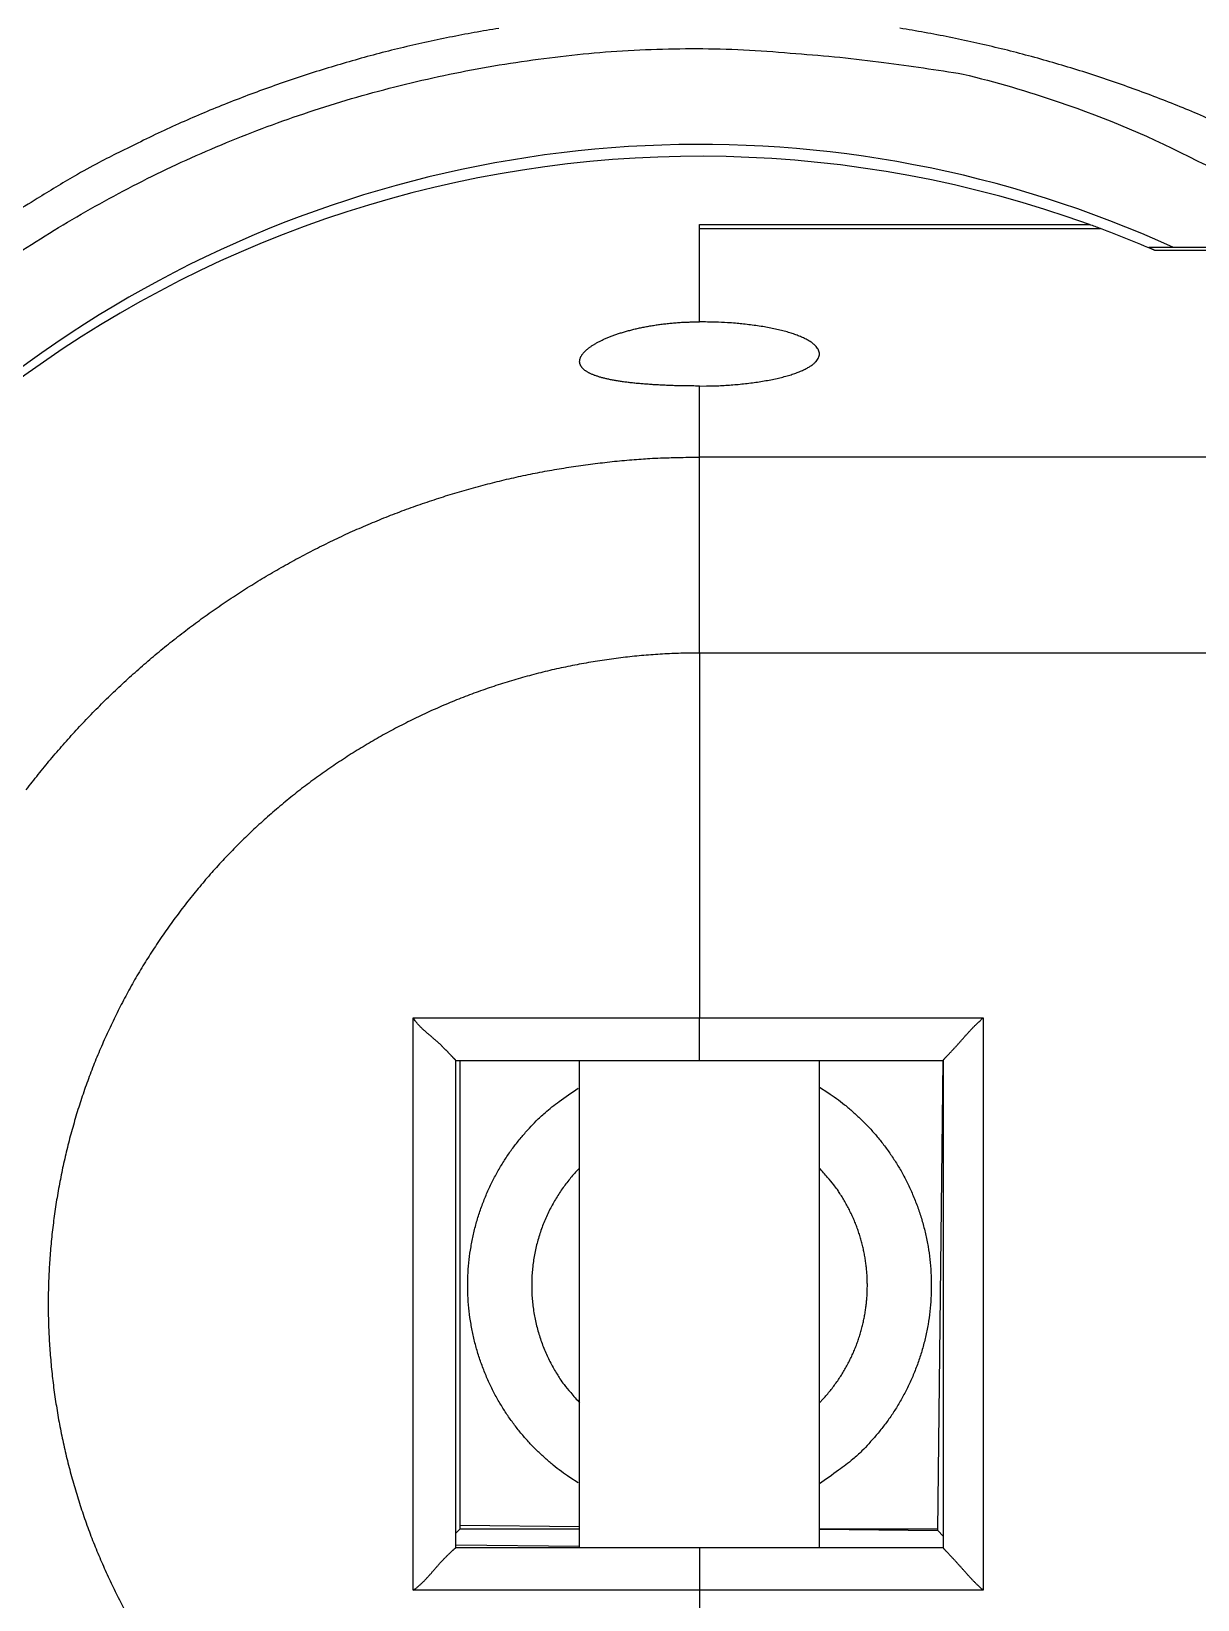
# Model space of a CAD drawing. Header units: millimetres. Extents: x 0 to 840, y -1485 to 297.
# Drawn here: x 82.402 to 83.861, y -1304.818 to -1302.855 of the extents above; entities that cross this region are included whole.
import ezdxf

# ---------------------------------------------------------------- set-up
doc = ezdxf.new("R2010")
doc.units = ezdxf.units.MM

# ---------------------------------------------------------------- blocks, each defined once
blk = doc.blocks.new('OTM30F3M_(40_60_63_80_100_125)')
at = {"color": 4, "linetype": 'Continuous'}
for p, q in [((11.5, 6.2103), (11.5, 6.327)), ((11.5, 6.041), (11.5, 6.1299)), ((11.5, 5.7957), (11.5, 6.041)), ((11.5, 5.7957), (11.5, 5.3391)), ((11.5, 5.3391), (11.855, 5.3391)), ((11.5, 5.2858), (11.5, 5.3391)), ((11.35, 4.6773), (11.195, 4.6791)), ((11.5, 4.6758), (11.5, 4.6226)), ((11.855, 4.6226), (11.5, 4.6226)), ((11.5, 4.6226), (11.5, 4.166))]:
    blk.add_line(p, q, dxfattribs=at)
for points in [[(12.1412, 6.4627, 0.004857), (12.1123, 6.4751, 0.004852), (12.0832, 6.4868, 0.004849), (12.0538, 6.498, 0.004846), (12.0243, 6.5086, 0.004846), (11.9945, 6.5187, 0.004846), (11.9646, 6.5281, 0.004847), (11.9345, 6.537, 0.00485), (11.9042, 6.5453, 0.004854), (11.8738, 6.553, 0.00486), (11.8432, 6.5601, 0.004866), (11.8125, 6.5666, 0.004874), (11.7816, 6.5725, 0.004882), (11.7506, 6.5778, 0.004893)], [(11.249, 6.5777, 0.004901), (11.2181, 6.5724, 0.004892), (11.1872, 6.5665, 0.004882), (11.1565, 6.56, 0.004873), (11.126, 6.553, 0.004863), (11.0955, 6.5453, 0.004861), (11.0653, 6.537, 0.004864), (11.0352, 6.5281, 0.004848), (11.0052, 6.5187, 0.004816), (10.9755, 6.5086, 0.004856), (10.946, 6.498, 0.004955), (10.9166, 6.4868, 0.004814), (10.8875, 6.4751, 0.004496), (10.8589, 6.4629, 0.004967), (10.83, 6.4498, 0.005933), (10.8008, 6.4358, 0.004502), (10.7735, 6.4224, 0.001526), (10.7489, 6.4099, 0.006374), (10.718, 6.3927, 0.011021), (10.6713, 6.3645, 0.005383), (10.6106, 6.3267, 0.002844)], [(10.5789, 6.2484, -0.016275), (10.6643, 6.3073, -0.016754), (10.7554, 6.3614, -0.016965), (10.8516, 6.41, -0.017256), (10.9526, 6.4522, -0.017582), (11.0577, 6.4877, -0.018184), (11.1664, 6.5157, -0.01788), (11.2773, 6.5362, -0.017032), (11.3895, 6.5487, -0.018592), (11.504, 6.5523, -0.021798), (11.6207, 6.5461, -0.017126), (11.7306, 6.535, -0.007305), (11.83, 6.5204, -0.022892), (11.9498, 6.4855, -0.038776), (12.1226, 6.4118, -0.019759), (12.3419, 6.3034, -0.010649)], [(12.0931, 6.3034, 0.515375), (10.0783, 5.1404)], [(11.9881, 6.332, 1.424401), (11.988, 3.6296)], [(12.0017, 6.327, 0.002526), (11.9881, 6.332)], [(12.0691, 6.2999, 0.012634), (12.0017, 6.327)], [(12.0691, 6.2999), (12.0687, 6.3001, -0.000234), (12.0684, 6.3002, -0.000258), (12.0681, 6.3004, -0.000263), (12.0677, 6.3005, -0.000244), (12.0674, 6.3007, -0.000232), (12.0671, 6.3008, -0.000222), (12.0668, 6.3009, -0.000213), (12.0665, 6.301, -0.000197), (12.0663, 6.3012, -0.000183), (12.066, 6.3013, -0.000165), (12.0658, 6.3014, -0.000148), (12.0655, 6.3015, -0.000125), (12.0653, 6.3016, -0.000104), (12.0651, 6.3017, -0.000075), (12.0648, 6.3018, -0.000047), (12.0646, 6.3019, -0.000011), (12.0644, 6.302, 0.000026), (12.0642, 6.3021, 0.000072), (12.0641, 6.3021, 0.000121), (12.0639, 6.3022, 0.000183), (12.0637, 6.3023, 0.00025), (12.0636, 6.3024, 0.000333), (12.0634, 6.3024, 0.000427), (12.0633, 6.3025, 0.000546), (12.0632, 6.3025, 0.00068), (12.063, 6.3026, 0.000841), (12.0629, 6.3026, 0.001058), (12.0628, 6.3027, 0.001359), (12.0627, 6.3027, 0.001645), (12.0626, 6.3028, 0.001892), (12.0626, 6.3028, 0.002692), (12.0625, 6.3028, 0.004366), (12.0624, 6.3028, 0.00449), (12.0624, 6.3029, 0.001625), (12.0623, 6.3029, 0.009442), (12.0623, 6.3029, 0.036173), (12.0623, 6.3029, 0.047028), (12.0622, 6.3029, 0.046093)], [(16.1831, 6.3034, 0), (16.1197, 6.3034, 0), (16.0563, 6.3034)], [(12.6962, 6.3034, 0), (12.6333, 6.3034)], [(12.5694, 6.3034, 0), (12.5041, 6.3034)], [(12.4427, 6.3034, 0), (12.3871, 6.3034, 0), (12.3159, 6.3034, -0.000001), (12.2061, 6.3034, -0.000001), (12.0623, 6.3034, 0)], [(12.0691, 6.2999), (12.1429, 6.2999, 0), (12.2168, 6.2999, 0), (12.2906, 6.2999, 0), (12.3645, 6.2999, 0), (12.4383, 6.2999, 0), (12.5122, 6.2999)], [(12.586, 6.2999, 0), (12.6599, 6.2999, 0), (12.7337, 6.2999)], [(13.6938, 6.2999, 0), (13.7676, 6.2999)], [(15.3923, 6.2999, 0), (15.4661, 6.2999)], [(15.6878, 6.2999, 0), (15.7615, 6.2999)], [(15.9092, 6.2999, 0), (15.9854, 6.2999)], [(16.2046, 6.2999, 0), (16.3325, 6.2999)], [(11.5, 6.1299), (11.4966, 6.1299, -0.000934), (11.4931, 6.13, -0.000958), (11.4896, 6.13, -0.000927), (11.4861, 6.13, -0.000836), (11.4826, 6.1301, -0.000765), (11.4792, 6.1302, -0.000693), (11.4757, 6.1303, -0.000659), (11.4722, 6.1303, -0.000654), (11.4688, 6.1304, -0.000718), (11.4654, 6.1305, -0.000866), (11.462, 6.1307, -0.000936), (11.4586, 6.1308, -0.000938), (11.4553, 6.1309, -0.00096), (11.4519, 6.1311, -0.001003), (11.4487, 6.1313, -0.001041), (11.4454, 6.1314, -0.001078), (11.4422, 6.1316, -0.001118), (11.439, 6.1318, -0.001162), (11.4358, 6.1321, -0.001208), (11.4327, 6.1323, -0.001257), (11.4296, 6.1325, -0.001308), (11.4266, 6.1328, -0.001364), (11.4236, 6.1331, -0.001422), (11.4206, 6.1333, -0.001486), (11.4177, 6.1336, -0.001553), (11.4148, 6.134, -0.001625), (11.412, 6.1343, -0.001702), (11.4092, 6.1346, -0.001785), (11.4064, 6.135, -0.001873), (11.4037, 6.1354, -0.001971), (11.4011, 6.1357, -0.002084), (11.3985, 6.1361, -0.00223), (11.3959, 6.1366, -0.002368), (11.3935, 6.137, -0.002485), (11.3911, 6.1374, -0.002618), (11.3887, 6.1379, -0.002767), (11.3864, 6.1384, -0.002929), (11.3842, 6.1389, -0.0031), (11.3821, 6.1394, -0.003291), (11.38, 6.1399, -0.003496), (11.3779, 6.1404, -0.003724), (11.376, 6.141, -0.003968), (11.3741, 6.1415, -0.004242), (11.3723, 6.1421, -0.004536), (11.3705, 6.1427, -0.004868), (11.3688, 6.1433, -0.005224), (11.3672, 6.144, -0.005628), (11.3656, 6.1446, -0.006063), (11.3641, 6.1453, -0.006557), (11.3627, 6.1459, -0.007088), (11.3614, 6.1466, -0.007694), (11.3601, 6.1473, -0.008346), (11.3589, 6.1481, -0.009081), (11.3578, 6.1488, -0.009882), (11.3567, 6.1495, -0.010747), (11.3558, 6.1503, -0.011617), (11.3549, 6.1511, -0.01261), (11.354, 6.1519, -0.01358), (11.3533, 6.1527, -0.014655), (11.3526, 6.1535, -0.015723), (11.352, 6.1543, -0.016849), (11.3515, 6.1552, -0.017881), (11.3511, 6.156, -0.018888), (11.3507, 6.1569, -0.019721), (11.3504, 6.1578, -0.020413), (11.3502, 6.1586, -0.020845), (11.3501, 6.1595, -0.021036), (11.35, 6.1604, -0.020943), (11.3501, 6.1613, -0.020577), (11.3501, 6.1623, -0.019985), (11.3503, 6.1632, -0.019172), (11.3506, 6.1641, -0.018247), (11.3509, 6.1651, -0.017183), (11.3513, 6.166, -0.016115), (11.3517, 6.167, -0.015009), (11.3523, 6.1679, -0.013968), (11.3529, 6.1689, -0.012907), (11.3536, 6.1699, -0.011983), (11.3544, 6.1709, -0.011086), (11.3552, 6.1718, -0.010292), (11.3561, 6.1728, -0.009549), (11.3571, 6.1738, -0.008866), (11.3581, 6.1748, -0.008232), (11.3592, 6.1757, -0.007686), (11.3604, 6.1767, -0.007174), (11.3616, 6.1777, -0.006724), (11.3629, 6.1786, -0.006303), (11.3643, 6.1796, -0.005937), (11.3657, 6.1806, -0.005593), (11.3672, 6.1815, -0.005293), (11.3688, 6.1825, -0.00501), (11.3704, 6.1834, -0.004764), (11.3721, 6.1843, -0.00453), (11.3738, 6.1853, -0.004326), (11.3756, 6.1862, -0.004132), (11.3774, 6.1871, -0.003964), (11.3793, 6.188, -0.003802), (11.3813, 6.1889, -0.003662), (11.3833, 6.1898, -0.003526), (11.3854, 6.1906, -0.003409), (11.3875, 6.1915, -0.003295), (11.3896, 6.1923, -0.003198), (11.3919, 6.1932, -0.003102), (11.3941, 6.194, -0.003021), (11.3964, 6.1948, -0.002939), (11.3988, 6.1956, -0.002872), (11.4012, 6.1964, -0.002803), (11.4037, 6.1971, -0.002747), (11.4062, 6.1979, -0.002689), (11.4087, 6.1986, -0.002642), (11.4113, 6.1993, -0.002594), (11.414, 6.2, -0.002555), (11.4166, 6.2007, -0.002515), (11.4194, 6.2014, -0.002484), (11.4221, 6.202, -0.00245), (11.4249, 6.2026, -0.002425), (11.4278, 6.2032, -0.002397), (11.4306, 6.2038, -0.002378), (11.4336, 6.2044, -0.002356), (11.4365, 6.2049, -0.002342), (11.4395, 6.2054, -0.002324), (11.4425, 6.2059, -0.002313), (11.4456, 6.2064, -0.002303), (11.4486, 6.2069, -0.002319), (11.4517, 6.2073, -0.002306), (11.4549, 6.2077, -0.002262), (11.458, 6.208, -0.002254), (11.4612, 6.2084, -0.002275), (11.4643, 6.2087, -0.002189), (11.4675, 6.209, -0.002026), (11.4707, 6.2092, -0.002215), (11.4739, 6.2094, -0.002615), (11.4773, 6.2097, -0.00197), (11.4804, 6.2098, -0.000676), (11.4832, 6.21, -0.002753), (11.4869, 6.2101, -0.004687), (11.4926, 6.2102, -0.002273), (11.5, 6.2103, -0.0012)], [(11.5, 6.1299), (11.5086, 6.13, 0.004178), (11.5174, 6.1302, 0.003965), (11.5262, 6.1305, 0.003943), (11.5352, 6.131, 0.004219), (11.5441, 6.1317, 0.004434), (11.553, 6.1325, 0.004651), (11.5619, 6.1335, 0.004903), (11.5705, 6.1346, 0.005249), (11.579, 6.136, 0.005641), (11.5872, 6.1374, 0.006115), (11.5951, 6.139, 0.006691), (11.6025, 6.1408, 0.00738), (11.6096, 6.1427, 0.008251), (11.6161, 6.1447, 0.00928), (11.6221, 6.1468, 0.010631), (11.6276, 6.149, 0.012227), (11.6324, 6.1512, 0.014395), (11.6367, 6.1536, 0.016973), (11.6404, 6.1559, 0.020521), (11.6434, 6.1583, 0.024664), (11.6459, 6.1607, 0.030379), (11.6477, 6.1631, 0.036732), (11.649, 6.1655, 0.043747), (11.6498, 6.1678, 0.048473), (11.65, 6.1701, 0.053519), (11.6498, 6.1724, 0.05352), (11.649, 6.1748, 0.048474), (11.6477, 6.1771, 0.043748), (11.6459, 6.1795, 0.036734), (11.6434, 6.1819, 0.030384), (11.6404, 6.1843, 0.024664), (11.6367, 6.1867, 0.020514), (11.6324, 6.189, 0.016977), (11.6276, 6.1913, 0.014415), (11.6221, 6.1935, 0.01222), (11.6161, 6.1956, 0.010581), (11.6096, 6.1976, 0.009299), (11.6025, 6.1995, 0.008386), (11.595, 6.2012, 0.007331), (11.5872, 6.2028, 0.006321), (11.5791, 6.2043, 0.006252), (11.5705, 6.2056, 0.006626), (11.5616, 6.2067, 0.00489), (11.553, 6.2077, 0.002123), (11.5452, 6.2085, 0.005942), (11.5352, 6.2092, 0.009271), (11.5199, 6.2098, 0.004608), (11.5, 6.2103, 0.002511)], [(10.6576, 5.6246, -0.002847), (10.6651, 5.6342, -0.002846), (10.6726, 5.6437, -0.002845), (10.6803, 5.6532, -0.002845), (10.688, 5.6625, -0.002845), (10.6959, 5.6718, -0.002846), (10.7039, 5.681, -0.002847), (10.712, 5.6901, -0.002849), (10.7201, 5.6991, -0.002853), (10.7284, 5.708, -0.002854), (10.7368, 5.7168, -0.002853), (10.7453, 5.7255, -0.002864), (10.7539, 5.7341, -0.002886), (10.7626, 5.7426, -0.002893), (10.7714, 5.751, -0.002889), (10.7802, 5.7593, -0.002883), (10.7892, 5.7675, -0.002875), (10.7983, 5.7756, -0.002868), (10.8075, 5.7836, -0.002862), (10.8167, 5.7915, -0.002857), (10.8261, 5.7993, -0.002852), (10.8355, 5.8069, -0.002848), (10.8451, 5.8145, -0.002844), (10.8547, 5.822, -0.00284), (10.8644, 5.8293, -0.002837), (10.8742, 5.8366, -0.002835), (10.8841, 5.8437, -0.002833), (10.894, 5.8507, -0.002832), (10.9041, 5.8576, -0.002831), (10.9142, 5.8644, -0.00283), (10.9244, 5.8711, -0.00283), (10.9346, 5.8776, -0.002831), (10.945, 5.8841, -0.002832), (10.9554, 5.8904, -0.002834), (10.9659, 5.8966, -0.002836), (10.9764, 5.9027, -0.002839), (10.987, 5.9086, -0.002842), (10.9977, 5.9145, -0.002846), (11.0085, 5.9202, -0.00285), (11.0193, 5.9258, -0.002855), (11.0302, 5.9312, -0.00286), (11.0411, 5.9366, -0.002866), (11.0521, 5.9418, -0.002873), (11.0631, 5.9469, -0.002879), (11.0742, 5.9518, -0.002887), (11.0854, 5.9566, -0.002894), (11.0966, 5.9613, -0.002901), (11.1079, 5.9659, -0.0029), (11.1192, 5.9703, -0.002891), (11.1306, 5.9746, -0.002883), (11.142, 5.9788, -0.002876), (11.1535, 5.9828, -0.00287), (11.165, 5.9867, -0.002864), (11.1766, 5.9905, -0.002858), (11.1882, 5.9941, -0.002853), (11.1998, 5.9976, -0.002849), (11.2115, 6.001, -0.002844), (11.2233, 6.0042, -0.002841), (11.2351, 6.0074, -0.002838), (11.2469, 6.0103, -0.002835), (11.2587, 6.0132, -0.002834), (11.2706, 6.0159, -0.002832), (11.2825, 6.0184, -0.002829), (11.2944, 6.0209, -0.002831), (11.3064, 6.0232, -0.002836), (11.3184, 6.0253, -0.002829), (11.3304, 6.0273, -0.002813), (11.3424, 6.0292, -0.002839), (11.3545, 6.031, -0.002899), (11.3666, 6.0326, -0.002819), (11.3786, 6.034, -0.002634), (11.3907, 6.0354, -0.002912), (11.4029, 6.0366, -0.00348), (11.4154, 6.0376, -0.002643), (11.4271, 6.0385, -0.0009), (11.4378, 6.0393, -0.003742), (11.4514, 6.0399, -0.006469), (11.4725, 6.0405, -0.003168), (11.5, 6.0411, -0.001677)], [(12.4796, 6.041, 0), (12.4545, 6.041, 0), (12.4294, 6.041, 0), (12.4043, 6.041, 0), (12.3791, 6.041, 0), (12.354, 6.041, 0), (12.3289, 6.041, 0), (12.3038, 6.041, -0.000001), (12.2787, 6.041, -0.000001), (12.2536, 6.041, -0.000001), (12.2284, 6.041, -0.000001), (12.2033, 6.041, -0.000001), (12.1782, 6.041, -0.000001), (12.1531, 6.041, -0.000001), (12.128, 6.041, -0.000001), (12.1028, 6.041, -0.000001), (12.0777, 6.041, -0.000001), (12.0526, 6.041, -0.000001), (12.0275, 6.041, -0.000001), (12.0024, 6.041, -0.000001), (11.9773, 6.041, -0.000001), (11.9521, 6.041, -0.000001), (11.927, 6.041, -0.000002), (11.9019, 6.041, -0.000002), (11.8768, 6.041, -0.000002), (11.8517, 6.041, -0.000002), (11.8266, 6.041, -0.000002), (11.8014, 6.041, -0.000002), (11.7763, 6.041, -0.000002), (11.7512, 6.041, -0.000002), (11.7263, 6.041, -0.000002), (11.701, 6.041, -0.000003), (11.6751, 6.041, -0.000002), (11.6507, 6.0411, -0.000001), (11.6287, 6.0411, -0.000003), (11.6005, 6.0411, -0.000006), (11.557, 6.0411, -0.000003), (11.5, 6.0411, -0.000001)], [(16.4063, 6.041, 0), (16.3125, 6.041, 0), (16.2188, 6.041, 0), (16.1251, 6.041, 0), (16.0313, 6.041, 0), (15.9376, 6.041, 0), (15.8438, 6.041, 0), (15.7501, 6.041, 0), (15.6563, 6.041, 0), (15.5626, 6.041, 0), (15.4688, 6.041, 0), (15.3751, 6.041, 0), (15.2814, 6.041, 0), (15.1876, 6.041, 0), (15.0939, 6.041, 0), (15.0001, 6.041, 0), (14.9064, 6.041, 0), (14.8126, 6.041, 0), (14.7189, 6.041, 0), (14.6251, 6.041, 0), (14.5314, 6.041, 0), (14.4376, 6.041)], [(14.3439, 6.041, 0), (14.2502, 6.041, 0), (14.1564, 6.041)], [(14.0627, 6.041, 0), (13.969, 6.041, 0), (13.8752, 6.041, 0), (13.7812, 6.041, 0), (13.6877, 6.041), (13.5947, 6.041, 0), (13.5002, 6.041, 0), (13.4035, 6.041), (13.3127, 6.041), (13.2306, 6.041), (13.1252, 6.041, 0), (12.9629, 6.041), (12.7502, 6.041)], [(11.5, 5.7957), (11.4884, 5.7957, 0.003592), (11.4768, 5.7954, 0.003596), (11.4652, 5.795, 0.003589), (11.4535, 5.7944, 0.003574), (11.4419, 5.7936, 0.003564), (11.4303, 5.7927, 0.003556), (11.4187, 5.7916, 0.003549), (11.4072, 5.7904, 0.003541), (11.3956, 5.789, 0.003536), (11.3841, 5.7874, 0.003531), (11.3725, 5.7856, 0.003527), (11.3611, 5.7837, 0.003525), (11.3496, 5.7817, 0.003523), (11.3382, 5.7794, 0.003522), (11.3268, 5.777, 0.003522), (11.3154, 5.7745, 0.003524), (11.3041, 5.7718, 0.003526), (11.2928, 5.7689, 0.003529), (11.2815, 5.7658, 0.003533), (11.2703, 5.7627, 0.003539), (11.2592, 5.7593, 0.003545), (11.2481, 5.7558, 0.003552), (11.237, 5.7521, 0.00356), (11.226, 5.7483, 0.003569), (11.2151, 5.7443, 0.003579), (11.2042, 5.7402, 0.003591), (11.1934, 5.7359, 0.003602), (11.1827, 5.7314, 0.003609), (11.172, 5.7268, 0.003605), (11.1614, 5.7221, 0.00359), (11.1509, 5.7171, 0.003579), (11.1404, 5.7121, 0.003569), (11.13, 5.7068, 0.00356), (11.1197, 5.7015, 0.003552), (11.1094, 5.696, 0.003545), (11.0992, 5.6903, 0.003538), (11.0891, 5.6845, 0.003533), (11.0791, 5.6785, 0.003529), (11.0692, 5.6725, 0.003526), (11.0593, 5.6662, 0.003523), (11.0496, 5.6598, 0.003522), (11.0399, 5.6533, 0.003522), (11.0304, 5.6467, 0.003523), (11.0209, 5.6399, 0.003525), (11.0115, 5.633, 0.003527), (11.0022, 5.626, 0.003531), (10.9931, 5.6188, 0.003536), (10.984, 5.6115, 0.003542), (10.975, 5.604, 0.003548), (10.9662, 5.5965, 0.003556), (10.9574, 5.5888, 0.003564), (10.9488, 5.581, 0.003573), (10.9403, 5.5731, 0.003585), (10.9319, 5.565, 0.003601), (10.9236, 5.5569, 0.003597), (10.9155, 5.5486, 0.003571), (10.9074, 5.5402, 0.003556), (10.8995, 5.5317, 0.003551), (10.8917, 5.5231, 0.003548), (10.884, 5.5143, 0.003544), (10.8765, 5.5055, 0.003542), (10.8691, 5.4965, 0.00354), (10.8618, 5.4875, 0.00354), (10.8546, 5.4783, 0.003541), (10.8476, 5.469, 0.003543), (10.8407, 5.4597, 0.003545), (10.8339, 5.4502, 0.003549), (10.8273, 5.4407, 0.003554), (10.8208, 5.431, 0.003559), (10.8144, 5.4213, 0.003564), (10.8082, 5.4115, 0.003562), (10.8021, 5.4015, 0.003555), (10.7962, 5.3915, 0.00355), (10.7904, 5.3815, 0.003546), (10.7848, 5.3713, 0.003543), (10.7793, 5.361, 0.003541), (10.7739, 5.3507, 0.00354), (10.7687, 5.3403, 0.00354), (10.7637, 5.3298, 0.003541), (10.7587, 5.3193, 0.003544), (10.754, 5.3087, 0.003546), (10.7494, 5.298, 0.003548), (10.7449, 5.2873, 0.003556), (10.7406, 5.2765, 0.00357), (10.7365, 5.2656, 0.003582), (10.7325, 5.2547, 0.003593), (10.7287, 5.2437, 0.003589), (10.725, 5.2326, 0.003573), (10.7215, 5.2216, 0.003563), (10.7182, 5.2104, 0.003555), (10.715, 5.1992, 0.003549), (10.7119, 5.188, 0.003542), (10.7091, 5.1767, 0.003536), (10.7064, 5.1654, 0.003532), (10.7038, 5.154, 0.003529), (10.7014, 5.1426, 0.003526), (10.6992, 5.1312, 0.003525), (10.6971, 5.1197, 0.003524), (10.6952, 5.1082, 0.003525), (10.6935, 5.0967, 0.003526), (10.6919, 5.0852, 0.003529), (10.6905, 5.0736, 0.003533), (10.6892, 5.062, 0.003537), (10.6881, 5.0504, 0.003543), (10.6872, 5.0388, 0.003549), (10.6865, 5.0272, 0.003557), (10.6859, 5.0156, 0.003565), (10.6855, 5.004, 0.003574), (10.6852, 4.9923, 0.003585), (10.6851, 4.9807, 0.003599), (10.6852, 4.9691, 0.003603), (10.6855, 4.9575, 0.003597), (10.6859, 4.9458, 0.003587), (10.6865, 4.9342, 0.003575), (10.6872, 4.9226, 0.003566), (10.6882, 4.911, 0.003557), (10.6893, 4.8994, 0.00355), (10.6905, 4.8878, 0.003543), (10.6919, 4.8763, 0.003538), (10.6935, 4.8647, 0.003533), (10.6953, 4.8532, 0.003529), (10.6972, 4.8417, 0.003527), (10.6992, 4.8303, 0.003525), (10.7015, 4.8188, 0.003524), (10.7039, 4.8074, 0.003525), (10.7064, 4.7961, 0.003526), (10.7091, 4.7848, 0.003528), (10.712, 4.7735, 0.003532), (10.7151, 4.7622, 0.003536), (10.7183, 4.751, 0.003541), (10.7216, 4.7399, 0.003547), (10.7251, 4.7288, 0.003555), (10.7288, 4.7178, 0.003563), (10.7326, 4.7068, 0.003572), (10.7366, 4.6958, 0.003582), (10.7407, 4.685, 0.003596), (10.745, 4.6742, 0.003596), (10.7495, 4.6634, 0.003581), (10.7541, 4.6528, 0.00357), (10.7589, 4.6422, 0.003562), (10.7638, 4.6316, 0.003555), (10.7688, 4.6211, 0.003549), (10.7741, 4.6107, 0.003544), (10.7794, 4.6004, 0.003539)], [(16.375, 5.7957, 0), (16.25, 5.7957, 0), (16.125, 5.7957, 0), (16, 5.7957, 0), (15.875, 5.7957, 0), (15.75, 5.7957, 0), (15.625, 5.7957, 0), (15.5, 5.7957, 0), (15.375, 5.7957, 0), (15.25, 5.7957, 0), (15.125, 5.7957, 0), (15, 5.7957, 0), (14.875, 5.7957, 0), (14.75, 5.7957, 0), (14.625, 5.7957, 0), (14.5, 5.7957, 0), (14.375, 5.7957, 0), (14.25, 5.7957, 0), (14.125, 5.7957, 0), (14, 5.7957, 0), (13.875, 5.7957, 0), (13.75, 5.7957, 0), (13.625, 5.7957, 0), (13.5, 5.7957, 0), (13.375, 5.7957, 0), (13.25, 5.7957, 0), (13.1251, 5.7957, 0), (13, 5.7957, 0), (12.8748, 5.7957, 0), (12.75, 5.7957, 0), (12.626, 5.7957, 0), (12.5, 5.7957, -0.000001), (12.3711, 5.7957, 0), (12.25, 5.7957, 0), (12.1406, 5.7957, -0.000001), (12, 5.7957, -0.000001), (11.7836, 5.7957, -0.000001), (11.5, 5.7957, 0)], [(11.195, 5.2858), (11.195, 5.2859, -0.000872), (11.1949, 5.2859, -0.000033), (11.1948, 5.286, -0.000057), (11.1947, 5.2862, -0.000132), (11.1945, 5.2864, -0.000142), (11.1943, 5.2866, -0.000147), (11.194, 5.2869, -0.000147), (11.1937, 5.2872, -0.000158), (11.1934, 5.2876, -0.00016), (11.193, 5.288, -0.000168), (11.1926, 5.2884, -0.000171), (11.1922, 5.2888, -0.000181), (11.1917, 5.2893, -0.000183), (11.1912, 5.2898, -0.000186), (11.1907, 5.2904, -0.000198), (11.1901, 5.291, -0.000225), (11.1896, 5.2916, -0.000199), (11.189, 5.2922, -0.000128), (11.1884, 5.2929, -0.000004), (11.1877, 5.2935, 0.000193), (11.1871, 5.2942, 0.000338), (11.1864, 5.295, 0.000481), (11.1857, 5.2957, 0.000598), (11.185, 5.2965, 0.00073), (11.1842, 5.2972, 0.000836), (11.1835, 5.298, 0.000957), (11.1827, 5.2988, 0.001053), (11.1819, 5.2996, 0.001164), (11.1811, 5.3004, 0.001264), (11.1802, 5.3013, 0.001393), (11.1794, 5.3021, 0.001445), (11.1785, 5.303, 0.001449), (11.1776, 5.3038, 0.00142), (11.1768, 5.3047, 0.001363), (11.1758, 5.3055, 0.001319), (11.1749, 5.3064, 0.001284), (11.174, 5.3072, 0.001251), (11.173, 5.3081, 0.001218), (11.1721, 5.309, 0.001189), (11.1711, 5.3098, 0.001164), (11.1701, 5.3107, 0.001139), (11.1691, 5.3116, 0.001116), (11.1681, 5.3125, 0.001099), (11.1671, 5.3134, 0.001088), (11.1661, 5.3142, 0.000936), (11.165, 5.3151, 0.00061), (11.164, 5.316, 0.000315), (11.1629, 5.3169, -0.000022), (11.1619, 5.3178, -0.000316), (11.1608, 5.3187, -0.000642), (11.1598, 5.3196, -0.000928), (11.1587, 5.3205, -0.001249), (11.1577, 5.3214, -0.001536), (11.1567, 5.3223, -0.001865), (11.1556, 5.3232, -0.002139), (11.1546, 5.3242, -0.002432), (11.1536, 5.3251, -0.002755), (11.1526, 5.3261, -0.003179), (11.1516, 5.3271, -0.003325), (11.1506, 5.3281, -0.003301), (11.1496, 5.3291, -0.004081), (11.1487, 5.3301, -0.005508), (11.1477, 5.3312, -0.004189), (11.1468, 5.3322, -0.000909), (11.146, 5.3332, -0.006904), (11.145, 5.3344, -0.013174), (11.1436, 5.3364, -0.006473), (11.1418, 5.3391, -0.003341)], [(11.1418, 5.3391), (11.1477, 5.3391, 0.000002), (11.1537, 5.3391, 0.000002), (11.1597, 5.3391, 0.000002), (11.1656, 5.3391, 0.000001), (11.1716, 5.3391, 0.000001), (11.1776, 5.3391, 0.000001), (11.1835, 5.3391, 0), (11.1895, 5.3391, 0), (11.1955, 5.3391, 0), (11.2014, 5.3391), (11.2074, 5.3391), (11.2134, 5.3391), (11.2193, 5.3391), (11.2253, 5.3391), (11.2313, 5.3391), (11.2372, 5.3391), (11.2432, 5.3391), (11.2492, 5.3391), (11.2551, 5.3391), (11.2611, 5.3391), (11.2671, 5.3391), (11.273, 5.3391, 0), (11.279, 5.3391), (11.285, 5.3391), (11.291, 5.3391, 0), (11.2969, 5.3391, 0), (11.3029, 5.3391, 0), (11.3089, 5.3391, 0), (11.3148, 5.3391, 0), (11.3208, 5.3391), (11.3268, 5.3391, 0), (11.3328, 5.3391, 0), (11.3387, 5.3391), (11.3447, 5.3391, 0), (11.3507, 5.3391, 0), (11.3566, 5.3391, 0), (11.3626, 5.3391, 0), (11.3686, 5.3391, 0), (11.3746, 5.3391, 0), (11.3805, 5.3391, 0), (11.3865, 5.3391, 0), (11.3925, 5.3391, 0), (11.3985, 5.3391, 0), (11.4044, 5.3391, 0), (11.4104, 5.3391, 0), (11.4164, 5.3391, 0), (11.4224, 5.3391, 0), (11.4283, 5.3391, 0), (11.4343, 5.3391, 0), (11.4403, 5.3391, 0), (11.4462, 5.3391, 0), (11.4522, 5.3391, 0), (11.4584, 5.3391, 0), (11.4642, 5.3391), (11.4694, 5.3391, 0), (11.4761, 5.3391, 0), (11.4865, 5.3391, 0), (11.5, 5.3391)], [(11.1418, 4.6226), (11.1418, 4.6315, 0.000002), (11.1418, 4.6405, 0.000003), (11.1418, 4.6494, 0.000002), (11.1418, 4.6584, 0.000001), (11.1418, 4.6673, 0.000001), (11.1418, 4.6762, 0), (11.1418, 4.6852, 0), (11.1418, 4.6941), (11.1418, 4.7031), (11.1418, 4.7121, 0), (11.1418, 4.721), (11.1418, 4.73, 0), (11.1418, 4.7389), (11.1418, 4.7479), (11.1418, 4.7568), (11.1418, 4.7658), (11.1418, 4.7747), (11.1418, 4.7837, 0), (11.1418, 4.7926), (11.1418, 4.8016), (11.1418, 4.8106, 0), (11.1418, 4.8195), (11.1418, 4.8285), (11.1418, 4.8374), (11.1418, 4.8464), (11.1418, 4.8554), (11.1418, 4.8643), (11.1418, 4.8733), (11.1418, 4.8822), (11.1418, 4.8912), (11.1418, 4.9002), (11.1418, 4.9091), (11.1418, 4.9181), (11.1418, 4.9271), (11.1418, 4.936), (11.1418, 4.945), (11.1418, 4.9539), (11.1418, 4.9629), (11.1418, 4.9719), (11.1418, 4.9808), (11.1418, 4.9898), (11.1418, 4.9988), (11.1418, 5.0077), (11.1418, 5.0167), (11.1418, 5.0256), (11.1418, 5.0346), (11.1418, 5.0436), (11.1418, 5.0525), (11.1418, 5.0615), (11.1418, 5.0705), (11.1418, 5.0794), (11.1418, 5.0884), (11.1418, 5.0973), (11.1418, 5.1063), (11.1418, 5.1153), (11.1418, 5.1242), (11.1418, 5.1332), (11.1418, 5.1421), (11.1418, 5.1511), (11.1418, 5.1601, 0), (11.1418, 5.169), (11.1418, 5.178), (11.1418, 5.1869), (11.1418, 5.1959), (11.1418, 5.2048), (11.1418, 5.2138), (11.1418, 5.2227), (11.1418, 5.2317, 0), (11.1418, 5.2407), (11.1418, 5.2496, 0), (11.1418, 5.2585), (11.1418, 5.2675, 0), (11.1418, 5.2767, 0), (11.1418, 5.2854, -0.000001), (11.1418, 5.2932, 0.000001), (11.1418, 5.3033, 0.000003), (11.1418, 5.3188, 0.000002), (11.1418, 5.3391, 0.000001)], [(11.805, 5.2859), (11.8051, 5.2861, -0.08901), (11.8052, 5.2863, -0.036825), (11.8054, 5.2866, -0.018174), (11.8057, 5.2869, -0.010253), (11.806, 5.2874, -0.006426), (11.8065, 5.2879, -0.00436), (11.807, 5.2884, -0.003044), (11.8075, 5.289, -0.002136), (11.8081, 5.2897, -0.001516), (11.8088, 5.2904, -0.001041), (11.8095, 5.2911, -0.000695), (11.8103, 5.2919, -0.000399), (11.8111, 5.2928, -0.000176), (11.8119, 5.2937, 0.000032), (11.8128, 5.2946, 0.000192), (11.8138, 5.2956, 0.000355), (11.8147, 5.2966, 0.000484), (11.8157, 5.2977, 0.000624), (11.8167, 5.2988, 0.000736), (11.8178, 5.2999, 0.000863), (11.8188, 5.301, 0.000973), (11.8199, 5.3022, 0.001109), (11.821, 5.3034, 0.001074), (11.8221, 5.3046, 0.000881), (11.8232, 5.3059, 0.000704), (11.8243, 5.3071, 0.000507), (11.8255, 5.3084, 0.00034), (11.8266, 5.3097, 0.000163), (11.8278, 5.311, 0.00001), (11.8289, 5.3123, -0.000157), (11.8301, 5.3137, -0.0003), (11.8313, 5.315, -0.000458), (11.8325, 5.3164, -0.000596), (11.8337, 5.3177, -0.000754), (11.835, 5.3191, -0.000882), (11.8362, 5.3205, -0.00102), (11.8375, 5.3218, -0.001169), (11.8387, 5.3232, -0.001365), (11.84, 5.3246, -0.001433), (11.8413, 5.3259, -0.001428), (11.8426, 5.3273, -0.001784), (11.844, 5.3287, -0.002436), (11.8453, 5.33, -0.00185), (11.8466, 5.3313, -0.000372), (11.8478, 5.3325, -0.003101), (11.8494, 5.334, -0.006019), (11.8518, 5.3362, -0.002988), (11.855, 5.3391, -0.001546)], [(11.855, 5.3391), (11.855, 5.3301, 0.000003), (11.855, 5.3212, 0.000003), (11.855, 5.3123, 0.000003), (11.855, 5.3033, 0.000002), (11.855, 5.2944, 0.000001), (11.855, 5.2854, 0), (11.855, 5.2765, 0), (11.855, 5.2675), (11.855, 5.2586), (11.855, 5.2496), (11.855, 5.2407), (11.855, 5.2317), (11.855, 5.2227), (11.855, 5.2138), (11.855, 5.2048, 0), (11.855, 5.1959), (11.855, 5.1869, 0), (11.855, 5.178), (11.855, 5.169), (11.855, 5.1601), (11.855, 5.1511), (11.855, 5.1421), (11.855, 5.1332), (11.855, 5.1242), (11.855, 5.1153), (11.855, 5.1063), (11.855, 5.0973), (11.855, 5.0884), (11.855, 5.0794), (11.855, 5.0705, 0), (11.855, 5.0615, 0), (11.855, 5.0525), (11.855, 5.0436), (11.855, 5.0346), (11.855, 5.0256), (11.855, 5.0167), (11.855, 5.0077), (11.855, 4.9988), (11.855, 4.9898), (11.855, 4.9808), (11.855, 4.9719), (11.855, 4.9629, 0), (11.855, 4.9539), (11.855, 4.945), (11.855, 4.936), (11.855, 4.9271), (11.855, 4.9181), (11.855, 4.9091), (11.855, 4.9002), (11.855, 4.8912), (11.855, 4.8822), (11.855, 4.8733), (11.855, 4.8643), (11.855, 4.8554), (11.855, 4.8464), (11.855, 4.8374), (11.855, 4.8285), (11.855, 4.8195), (11.855, 4.8106), (11.855, 4.8016), (11.855, 4.7926, 0), (11.855, 4.7837, 0), (11.855, 4.7747), (11.855, 4.7658), (11.855, 4.7568), (11.855, 4.7479), (11.855, 4.7389, 0), (11.855, 4.73, 0), (11.855, 4.721, 0), (11.855, 4.7121, 0), (11.855, 4.7032), (11.855, 4.6941, 0), (11.855, 4.6849, 0), (11.855, 4.6762, -0.000001), (11.855, 4.6684, 0.000001), (11.855, 4.6584, 0.000004), (11.855, 4.6429, 0.000002), (11.855, 4.6226, 0.000001)], [(11.195, 5.2858), (11.2026, 5.2858, 0), (11.2103, 5.2858, 0), (11.2179, 5.2858, 0), (11.2255, 5.2858, 0), (11.2331, 5.2858, 0), (11.2407, 5.2858, 0), (11.2484, 5.2858, 0), (11.256, 5.2858, 0), (11.2636, 5.2858, 0), (11.2712, 5.2858, 0), (11.2789, 5.2858, 0), (11.2865, 5.2858, 0), (11.2941, 5.2858, 0), (11.3017, 5.2858, 0), (11.3093, 5.2858, 0), (11.317, 5.2858, 0), (11.3246, 5.2858, 0), (11.3322, 5.2858, 0), (11.3398, 5.2858, 0), (11.3475, 5.2858, 0), (11.3551, 5.2858, 0), (11.3627, 5.2858, 0), (11.3704, 5.2858, 0), (11.378, 5.2858, 0), (11.3856, 5.2858, 0), (11.3932, 5.2858, 0), (11.4009, 5.2858, 0), (11.4085, 5.2858, 0), (11.4161, 5.2858, 0), (11.4237, 5.2858, 0), (11.4313, 5.2858, 0), (11.439, 5.2858, 0), (11.4469, 5.2858, 0), (11.4543, 5.2858), (11.4609, 5.2858, 0), (11.4695, 5.2858, 0), (11.4827, 5.2858, 0), (11.5, 5.2858, 0)], [(11.3482, 4.757), (11.3376, 4.7638, -0.011877), (11.3272, 4.7712, -0.011074), (11.3169, 4.7792, -0.010885), (11.3067, 4.7879, -0.011477), (11.2968, 4.7972, -0.011758), (11.2871, 4.8072, -0.011976), (11.2777, 4.8179, -0.012125), (11.2687, 4.8292, -0.012417), (11.2601, 4.8411, -0.012583), (11.2521, 4.8537, -0.012826), (11.2445, 4.8668, -0.012966), (11.2376, 4.8805, -0.013182), (11.2314, 4.8948, -0.013301), (11.2259, 4.9095, -0.013477), (11.2211, 4.9246, -0.013569), (11.2172, 4.94, -0.0137), (11.2141, 4.9558, -0.013763), (11.2118, 4.9718, -0.013843), (11.2105, 4.9879, -0.013876), (11.21, 5.0041, -0.013904), (11.2105, 5.0203, -0.013903), (11.2118, 5.0364, -0.013871), (11.2141, 5.0524, -0.013845), (11.2172, 5.0682, -0.013781), (11.2211, 5.0836, -0.013695), (11.2259, 5.0987, -0.013509), (11.2314, 5.1134, -0.013494), (11.2376, 5.1277, -0.01351), (11.2446, 5.1414, -0.01312), (11.2521, 5.1545, -0.012271), (11.26, 5.167, -0.013046), (11.2687, 5.179, -0.014748), (11.278, 5.1905, -0.011699), (11.2871, 5.201, -0.005357), (11.2955, 5.2101, -0.014916), (11.3067, 5.2203, -0.024636), (11.3245, 5.2342, -0.012787), (11.3482, 5.2512, -0.007149)], [(11.65, 5.2523), (11.6607, 5.2455, -0.011949), (11.6712, 5.2382, -0.011129), (11.6816, 5.2302, -0.010938), (11.6919, 5.2215, -0.01154), (11.702, 5.2122, -0.011827), (11.7118, 5.2022, -0.012049), (11.7213, 5.1915, -0.012202), (11.7304, 5.1802, -0.0125), (11.7391, 5.1682, -0.01267), (11.7473, 5.1556, -0.012918), (11.7549, 5.1424, -0.013061), (11.7619, 5.1286, -0.013283), (11.7682, 5.1143, -0.013405), (11.7739, 5.0995, -0.013584), (11.7787, 5.0843, -0.013679), (11.7827, 5.0687, -0.013813), (11.7859, 5.0528, -0.013878), (11.7882, 5.0367, -0.01396), (11.7895, 5.0204, -0.013994), (11.79, 5.0041, -0.014023), (11.7895, 4.9878, -0.014021), (11.7882, 4.9715, -0.013989), (11.7859, 4.9554, -0.013962), (11.7827, 4.9395, -0.013895), (11.7787, 4.9239, -0.013808), (11.7739, 4.9087, -0.013619), (11.7682, 4.8939, -0.013602), (11.7619, 4.8796, -0.013613), (11.7549, 4.8658, -0.013221), (11.7473, 4.8526, -0.012364), (11.7392, 4.84, -0.013138), (11.7304, 4.828, -0.014842), (11.721, 4.8165, -0.01178), (11.7118, 4.806, -0.00541), (11.7033, 4.7969, -0.014999), (11.6919, 4.7867, -0.024757), (11.6739, 4.7729, -0.012859), (11.65, 4.7559, -0.007195)], [(11.35, 5.1511), (11.3449, 5.1457, 0.009309), (11.34, 5.1401, 0.00894), (11.3352, 5.1342, 0.008844), (11.3305, 5.1281, 0.009125), (11.326, 5.1217, 0.009259), (11.3217, 5.1151, 0.009353), (11.3177, 5.1083, 0.009417), (11.3138, 5.1012, 0.009546), (11.3102, 5.0939, 0.009618), (11.3068, 5.0864, 0.00972), (11.3037, 5.0788, 0.009779), (11.3009, 5.0709, 0.009867), (11.2984, 5.0629, 0.009917), (11.2962, 5.0548, 0.009987), (11.2943, 5.0465, 0.010024), (11.2928, 5.0382, 0.010076), (11.2916, 5.0297, 0.010101), (11.2907, 5.0212, 0.010132), (11.2902, 5.0127, 0.010145), (11.29, 5.0041, 0.010157), (11.2902, 4.9955, 0.010155), (11.2907, 4.987, 0.010141), (11.2916, 4.9785, 0.010134), (11.2928, 4.97, 0.010117), (11.2943, 4.9617, 0.010071), (11.2962, 4.9534, 0.009971), (11.2984, 4.9453, 0.010002), (11.3009, 4.9373, 0.010097), (11.3037, 4.9294, 0.009813), (11.3068, 4.9218, 0.009183), (11.3101, 4.9143, 0.00991), (11.3138, 4.907, 0.011453), (11.3178, 4.8998, 0.008934), (11.3217, 4.8931, 0.003704), (11.3254, 4.8872, 0.011867), (11.3305, 4.8801, 0.019962), (11.3388, 4.87, 0.010111), (11.35, 4.8571, 0.005524)], [(11.65, 4.8572), (11.6548, 4.8622, 0.008072), (11.6593, 4.8673, 0.008131), (11.6637, 4.8726, 0.008126), (11.6679, 4.878, 0.008101), (11.6719, 4.8835, 0.00809), (11.6757, 4.8891, 0.008061), (11.6794, 4.8949, 0.008039), (11.6828, 4.9007, 0.008001), (11.686, 4.9066, 0.007975), (11.689, 4.9126, 0.007927), (11.6918, 4.9186, 0.007894), (11.6944, 4.9247, 0.007838), (11.6968, 4.9309, 0.0078), (11.699, 4.937, 0.007735), (11.701, 4.9432, 0.007691), (11.7027, 4.9494, 0.007618), (11.7043, 4.9556, 0.007571), (11.7057, 4.9618, 0.007494), (11.7069, 4.9679, 0.007439), (11.7078, 4.9741, 0.007349), (11.7086, 4.9802, 0.007301), (11.7092, 4.9862, 0.007228), (11.7097, 4.9922, 0.007144), (11.7099, 4.9982, 0.006994), (11.71, 5.0041, 0.007049), (11.7099, 5.01, 0.007049), (11.7097, 5.016, 0.006994), (11.7092, 5.022, 0.007144), (11.7086, 5.028, 0.007228), (11.7078, 5.0341, 0.007302), (11.7069, 5.0403, 0.007348), (11.7057, 5.0464, 0.007435), (11.7043, 5.0526, 0.007495), (11.7027, 5.0588, 0.007587), (11.701, 5.065, 0.007614), (11.699, 5.0712, 0.007637), (11.6968, 5.0773, 0.007751), (11.6944, 5.0835, 0.007981), (11.6918, 5.0896, 0.007782), (11.689, 5.0956, 0.007302), (11.686, 5.1016, 0.008119), (11.6828, 5.1075, 0.009769), (11.6792, 5.1135, 0.007399), (11.6757, 5.1191, 0.002485), (11.6725, 5.1241, 0.010551), (11.6679, 5.1302, 0.018263), (11.6603, 5.1393, 0.008899), (11.65, 5.151, 0.004674)], [(11.1418, 4.6226), (11.1434, 4.6237, 0.005889), (11.145, 4.6249, 0.006093), (11.1466, 4.6261, 0.005965), (11.1481, 4.6274, 0.005462), (11.1496, 4.6287, 0.005095), (11.151, 4.63, 0.004763), (11.1525, 4.6313, 0.004451), (11.1539, 4.6327, 0.004074), (11.1553, 4.6341, 0.003747), (11.1567, 4.6355, 0.003382), (11.158, 4.6369, 0.00306), (11.1593, 4.6383, 0.002693), (11.1606, 4.6397, 0.00237), (11.1619, 4.6411, 0.002003), (11.1632, 4.6426, 0.001678), (11.1645, 4.644, 0.001306), (11.1657, 4.6455, 0.000976), (11.1669, 4.6469, 0.000598), (11.1682, 4.6483, 0.000257), (11.1694, 4.6497, -0.000139), (11.1706, 4.6511, -0.00049), (11.1718, 4.6525, -0.000885), (11.173, 4.6539, -0.001282), (11.1742, 4.6552, -0.001777), (11.1753, 4.6566, -0.002045), (11.1765, 4.6579, -0.002138), (11.1777, 4.6591, -0.002113), (11.1789, 4.6604, -0.001942), (11.1801, 4.6616, -0.001835), (11.1812, 4.6628, -0.001742), (11.1823, 4.6639, -0.001672), (11.1834, 4.665, -0.001575), (11.1845, 4.6661, -0.001511), (11.1855, 4.6671, -0.00143), (11.1866, 4.6681, -0.001377), (11.1875, 4.669, -0.001302), (11.1885, 4.6699, -0.001259), (11.1893, 4.6707, -0.001193), (11.1902, 4.6715, -0.001156), (11.191, 4.6722, -0.001088), (11.1917, 4.6729, -0.001068), (11.1923, 4.6735, -0.001027), (11.1929, 4.674, -0.000981), (11.1935, 4.6745, -0.000868), (11.1939, 4.6749, -0.000946), (11.1943, 4.6752, -0.000989), (11.1947, 4.6755, -0.001046), (11.195, 4.6758, -0.001397)], [(11.5, 4.6758), (11.4924, 4.6758, 0), (11.4848, 4.6758, 0), (11.4771, 4.6758, 0), (11.4695, 4.6758, 0), (11.4619, 4.6758, 0), (11.4543, 4.6758, 0), (11.4466, 4.6758, 0), (11.439, 4.6758, 0), (11.4314, 4.6758, 0), (11.4237, 4.6758, 0), (11.4161, 4.6758, 0), (11.4085, 4.6758, 0), (11.4009, 4.6758, 0), (11.3932, 4.6758, 0), (11.3856, 4.6758, 0), (11.378, 4.6758, 0), (11.3704, 4.6758, 0), (11.3627, 4.6758, 0), (11.3551, 4.6758, 0), (11.3475, 4.6758, 0), (11.3398, 4.6758, 0), (11.3322, 4.6758, 0), (11.3246, 4.6758, 0), (11.317, 4.6758, 0), (11.3093, 4.6758, 0), (11.3017, 4.6758, 0), (11.2941, 4.6758, 0), (11.2865, 4.6758, 0), (11.2788, 4.6758, 0), (11.2712, 4.6758, 0), (11.2637, 4.6758, 0), (11.256, 4.6758, 0), (11.2481, 4.6758, 0), (11.2407, 4.6758, 0), (11.2341, 4.6758, 0), (11.2255, 4.6758, 0), (11.2123, 4.6758, 0), (11.195, 4.6758, 0)], [(11.855, 4.6226), (11.8536, 4.6238, -0.00336), (11.8521, 4.6251, -0.00347), (11.8507, 4.6264, -0.003396), (11.8493, 4.6277, -0.003115), (11.8479, 4.629, -0.002913), (11.8465, 4.6303, -0.002731), (11.8452, 4.6317, -0.002561), (11.8439, 4.633, -0.002355), (11.8425, 4.6344, -0.002177), (11.8412, 4.6357, -0.001976), (11.84, 4.6371, -0.001799), (11.8387, 4.6384, -0.001596), (11.8374, 4.6398, -0.001417), (11.8362, 4.6412, -0.001212), (11.835, 4.6425, -0.00103), (11.8338, 4.6439, -0.00082), (11.8326, 4.6453, -0.000634), (11.8314, 4.6466, -0.000419), (11.8302, 4.648, -0.000225), (11.829, 4.6493, 0), (11.8278, 4.6506, 0.0002), (11.8267, 4.6519, 0.000424), (11.8255, 4.6532, 0.00065), (11.8244, 4.6545, 0.000933), (11.8232, 4.6558, 0.001061), (11.8221, 4.657, 0.001059), (11.821, 4.6582, 0.001006), (11.8199, 4.6594, 0.000875), (11.8188, 4.6606, 0.000777), (11.8177, 4.6618, 0.000678), (11.8167, 4.6629, 0.00059), (11.8156, 4.664, 0.000478), (11.8147, 4.665, 0.000378), (11.8137, 4.6661, 0.000253), (11.8128, 4.667, 0.000138), (11.8119, 4.668, -0.000006), (11.811, 4.6689, -0.000166), (11.8102, 4.6697, -0.000391), (11.8094, 4.6705, -0.000571), (11.8087, 4.6713, -0.000728), (11.8081, 4.672, -0.001227), (11.8075, 4.6727, -0.002275), (11.8069, 4.6733, -0.002191), (11.8064, 4.6738, -0.000342), (11.806, 4.6743, -0.004954), (11.8057, 4.6747, -0.018473), (11.8053, 4.6752, -0.019981), (11.805, 4.6757, -0.016768)], [(11.5, 4.6226), (11.4941, 4.6226, 0), (11.4881, 4.6226, 0), (11.4821, 4.6226, 0), (11.4761, 4.6226, 0), (11.4702, 4.6226, 0), (11.4642, 4.6226, 0), (11.4582, 4.6226, 0), (11.4522, 4.6226, 0), (11.4463, 4.6226, 0), (11.4403, 4.6226, 0), (11.4343, 4.6226, 0), (11.4283, 4.6226, 0), (11.4224, 4.6226, 0), (11.4164, 4.6226, 0), (11.4104, 4.6226, 0), (11.4044, 4.6226, 0), (11.3985, 4.6226, 0), (11.3925, 4.6226, 0), (11.3865, 4.6226, 0), (11.3805, 4.6226, 0), (11.3746, 4.6226, 0), (11.3686, 4.6226, 0), (11.3626, 4.6226, 0), (11.3566, 4.6226, 0), (11.3507, 4.6226, 0), (11.3447, 4.6226, 0), (11.3387, 4.6226, 0), (11.3328, 4.6226, 0), (11.3268, 4.6226, 0), (11.3208, 4.6226, 0), (11.3148, 4.6226, 0), (11.3089, 4.6226, 0), (11.3029, 4.6226, 0), (11.2969, 4.6226, 0), (11.291, 4.6226, 0), (11.285, 4.6226, 0), (11.279, 4.6226, 0), (11.273, 4.6226, 0), (11.2671, 4.6226, 0), (11.2611, 4.6226, 0), (11.2551, 4.6226, 0), (11.2492, 4.6226, 0), (11.2432, 4.6226, 0), (11.2372, 4.6226, 0), (11.2313, 4.6226, 0), (11.2253, 4.6226), (11.2193, 4.6226), (11.2134, 4.6226, 0), (11.2074, 4.6226), (11.2014, 4.6226, 0), (11.1955, 4.6226, 0), (11.1895, 4.6226, 0.000001), (11.1833, 4.6226, 0), (11.1776, 4.6226, -0.000001), (11.1723, 4.6226, 0.000003), (11.1656, 4.6226, 0.000007), (11.1553, 4.6226, 0.000004), (11.1418, 4.6226, 0.000002)], [(11.5, 4.166), (11.625, 4.166), (11.75, 4.166), (11.875, 4.166), (12, 4.166), (12.125, 4.166), (12.25, 4.166), (12.375, 4.166), (12.5, 4.166), (12.625, 4.166), (12.75, 4.166), (12.875, 4.166, 0), (13, 4.166), (13.125, 4.166), (13.25, 4.166), (13.375, 4.166), (13.5, 4.166), (13.625, 4.166), (13.75, 4.166), (13.875, 4.166), (14, 4.166)], [(15.1253, 4.166, 0), (15.25, 4.166)], [(15.8595, 4.166, 0), (16, 4.166)], [(16.2188, 3.9206, 0), (16.1251, 3.9206)], [(15.4688, 3.9206, 0), (15.3751, 3.9206)], [(15.0001, 3.9206, 0), (14.9064, 3.9206)], [(14.0627, 3.9206, 0), (13.969, 3.9206), (13.8752, 3.9206), (13.7813, 3.9206), (13.6877, 3.9206), (13.5947, 3.9206), (13.5002, 3.9206), (13.4035, 3.9206), (13.3127, 3.9206), (13.2307, 3.9206), (13.1252, 3.9206), (12.9629, 3.9206), (12.7503, 3.9206)], [(12.0622, 3.6583), (12.1731, 3.6583), (12.2841, 3.6583), (12.395, 3.6583), (12.506, 3.6583), (12.6169, 3.6583), (12.7279, 3.6583), (12.8388, 3.6583), (12.9498, 3.6583, 0), (13.0607, 3.6583, 0), (13.1717, 3.6583, 0), (13.2826, 3.6583), (13.3935, 3.6583), (13.5045, 3.6583), (13.6154, 3.6583), (13.7264, 3.6583), (13.8373, 3.6583), (13.9483, 3.6583)], [(15.1687, 3.6583, 0), (15.2799, 3.6583)], [(15.9315, 3.6583, 0), (16.0563, 3.6583, 0), (16.2484, 3.6583, 0), (16.5, 3.6583)], [(12.1429, 3.6617, 0.000001), (12.2167, 3.6617, 0.000002), (12.2906, 3.6617, 0.000002), (12.3644, 3.6617, 0), (12.4383, 3.6617, 0), (12.5121, 3.6617, 0), (12.586, 3.6617, 0), (12.6598, 3.6617)], [(12.7337, 3.6617, 0), (12.8075, 3.6617)], [(13.1029, 3.6617, 0), (13.1768, 3.6617)], [(13.3245, 3.6617, 0), (13.3983, 3.6617)], [(13.8414, 3.6617, 0), (13.9153, 3.6617)], [(14.6538, 3.6617, 0), (14.7276, 3.6617, 0), (14.8015, 3.6617)], [(14.8753, 3.6617, 0), (14.9492, 3.6617)], [(15.0969, 3.6617, 0), (15.1707, 3.6617)], [(15.3184, 3.6617, 0), (15.3923, 3.6617, 0), (15.4661, 3.6617)], [(15.5399, 3.6617, 0), (15.6138, 3.6617)], [(15.7615, 3.6617, 0), (15.8348, 3.6617, 0), (15.9092, 3.6617, 0), (15.9854, 3.6617, 0), (16.0569, 3.6617)], [(16.1216, 3.6617, 0), (16.2046, 3.6617, 0), (16.3325, 3.6617, 0), (16.5, 3.6617, 0)]]:
    blk.add_lwpolyline(points, format="xyb", dxfattribs=at)
for points in [[(11.5, 6.327), (11.5, 6.332)], [(11.5, 6.332), (11.9881, 6.332)], [(11.5, 6.327), (12.0017, 6.327)], [(11.195, 4.6758), (11.195, 5.2858)], [(11.2, 5.2858), (11.2, 4.6991)], [(11.35, 4.6758), (11.35, 5.2858)], [(11.5, 5.2858), (11.805, 5.2858)], [(11.65, 4.6758), (11.65, 5.2858)], [(11.7981, 4.6973), (11.8047, 5.2858)], [(11.805, 5.2859), (11.805, 4.6757)], [(11.195, 5.1685), (11.195, 5.1685)], [(11.195, 4.7932), (11.195, 4.7932)], [(11.2, 4.6991), (11.195, 4.6941)], [(11.2, 4.704), (11.35, 4.7023)], [(11.35, 4.6991), (11.2, 4.6991)], [(11.7981, 4.6991), (11.65, 4.6991)], [(11.65, 4.6989), (11.7981, 4.6973)], [(11.7981, 4.6973), (11.805, 4.6902)], [(11.805, 4.6758), (11.5, 4.6758)]]:
    blk.add_lwpolyline(points, dxfattribs=at)

msp = doc.modelspace()

# ---------------------------------------------------------------- block references
msp.add_blockref('OTM30F3M_(40_60_63_80_100_125)', (71.7381, -1309.4286))

doc.saveas('drawing.dxf')
